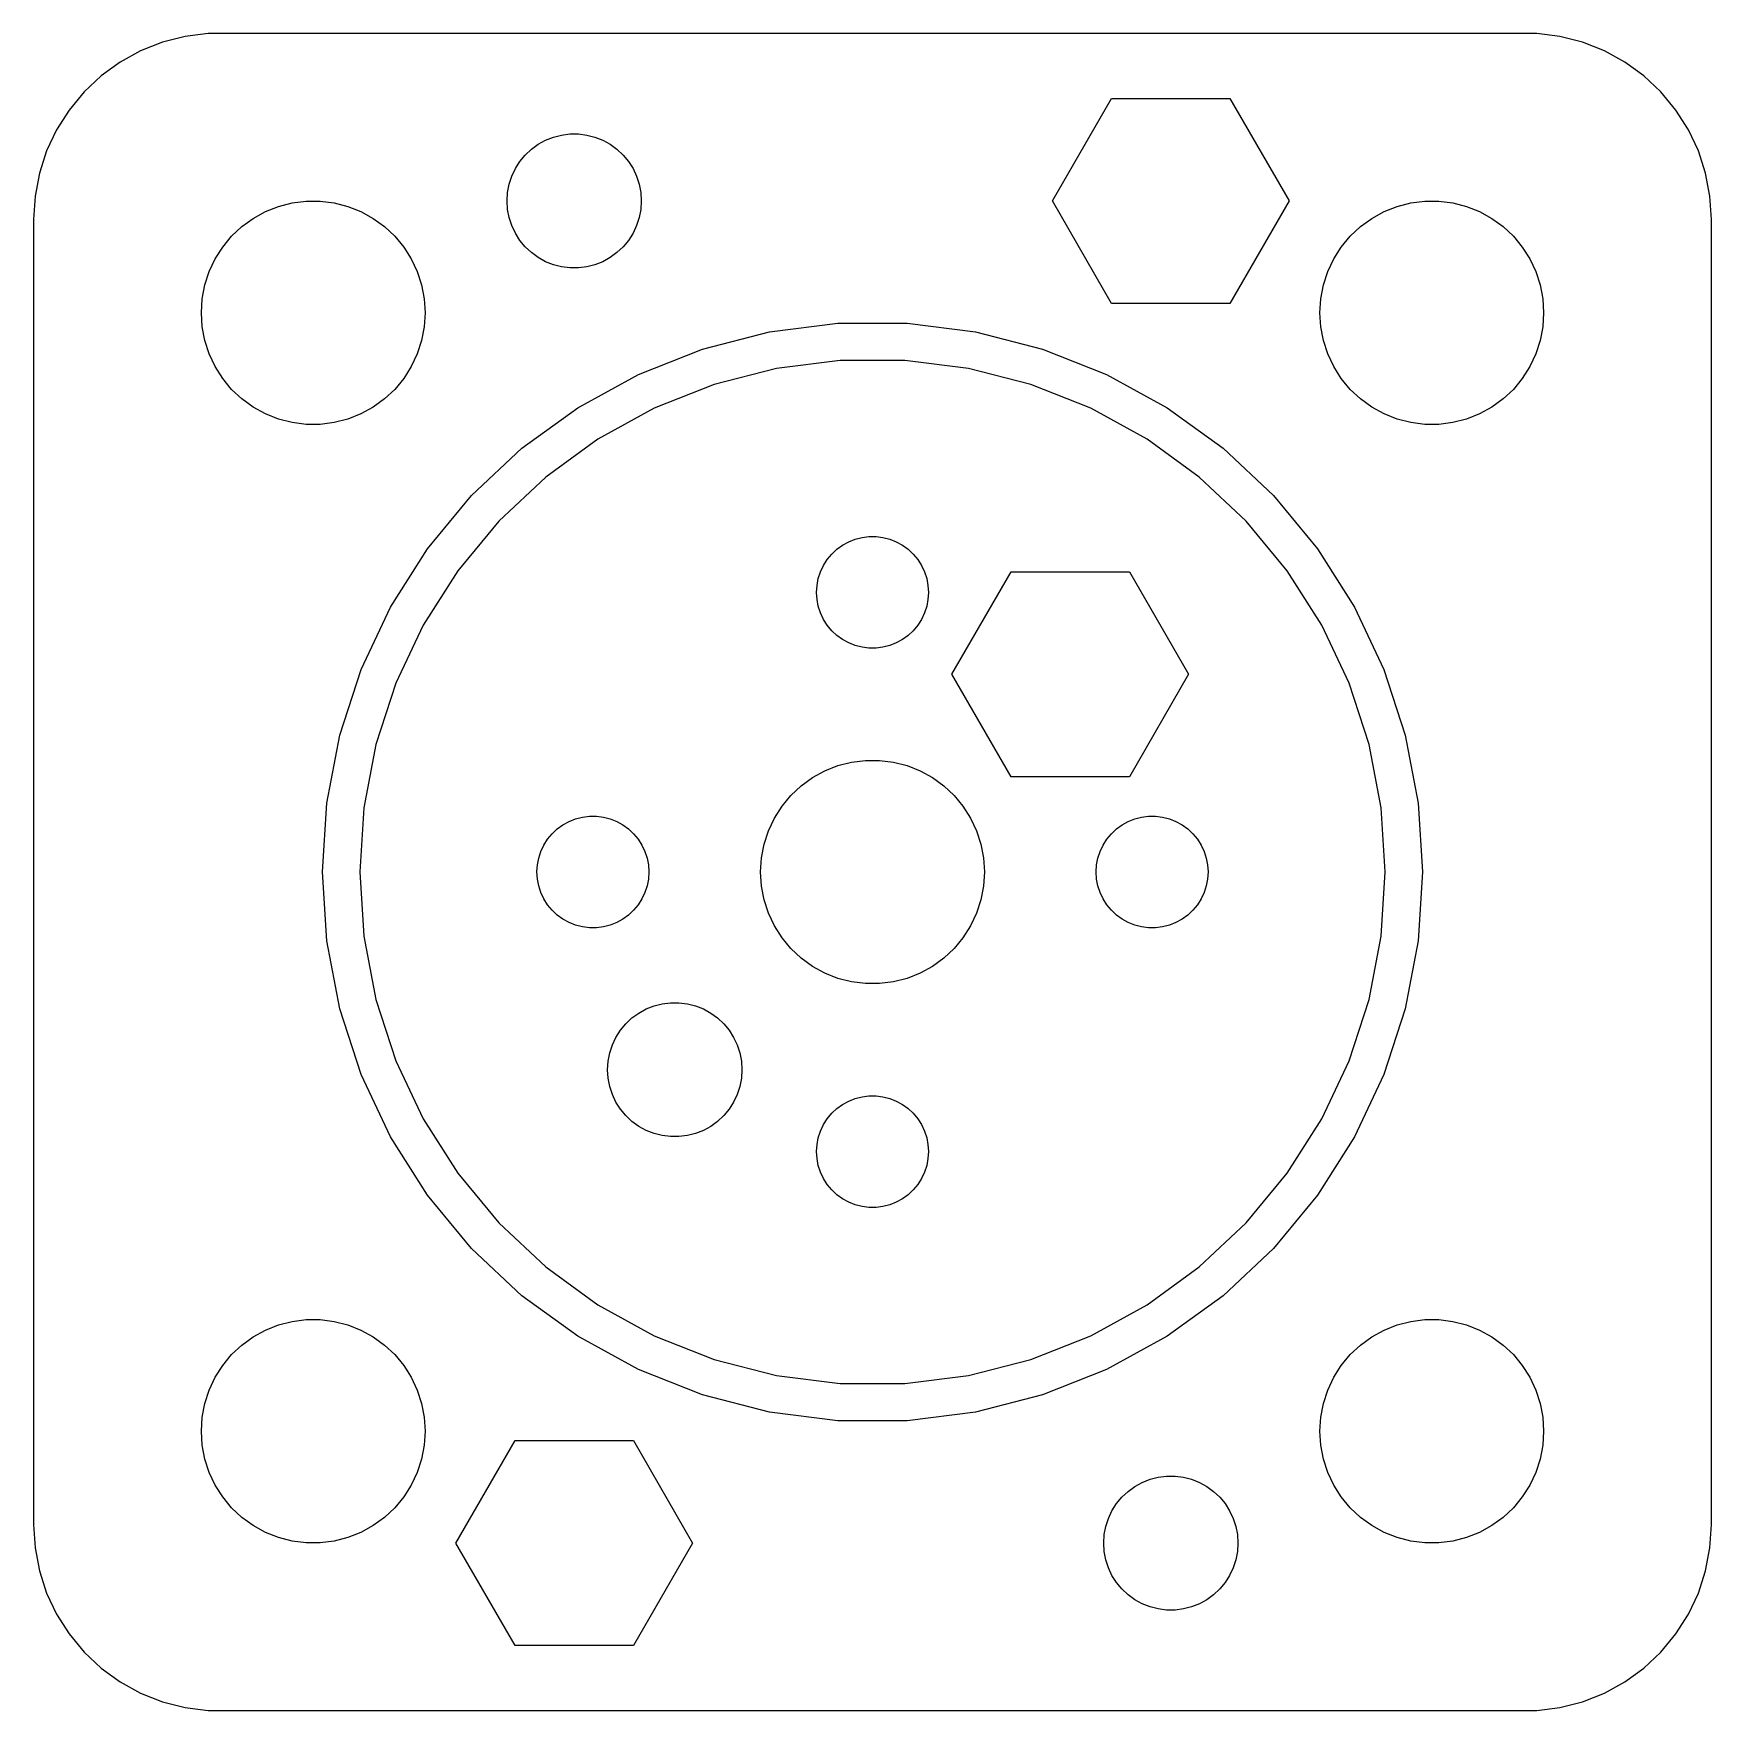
# Model space of a CAD drawing. Header units: metres. Extents: x -22.5 to 72.5, y 85.5 to 184.5.
# Drawn here: x 27.5 to 72.5, y 85.51 to 130.49 of the extents above; entities that cross this region are included whole.
import ezdxf

# ---------------------------------------------------------------- set-up
doc = ezdxf.new("R2010")
doc.units = ezdxf.units.M

msp = doc.modelspace()

# ---------------------------------------------------------------- linework, layer by layer
for p, q in [((30.9549, 130.255), (30.3711, 130.024)), ((31.5631, 130.411), (30.9549, 130.255)), ((32.186, 130.49), (31.5631, 130.411)), ((67.8139, 130.49), (32.186, 130.49)), ((68.4369, 130.411), (67.8139, 130.49)), ((69.0451, 130.255), (68.4369, 130.411)), ((69.6289, 130.024), (69.0451, 130.255)), ((29.8209, 129.722), (29.3129, 129.353)), ((30.3711, 130.024), (29.8209, 129.722)), ((70.1791, 129.722), (69.6289, 130.024)), ((70.6871, 129.353), (70.1791, 129.722)), ((29.3129, 129.353), (28.8551, 128.923)), ((71.1448, 128.923), (70.6871, 129.353)), ((28.8551, 128.923), (28.4549, 128.439)), ((54.8265, 126), (56.4133, 128.748)), ((56.4133, 128.748), (59.5867, 128.748)), ((59.5867, 128.748), (61.1735, 126)), ((71.5451, 128.439), (71.1448, 128.923)), ((28.4549, 128.439), (28.1185, 127.909)), ((71.8815, 127.909), (71.5451, 128.439)), ((28.1185, 127.909), (27.8511, 127.341)), ((72.1489, 127.341), (71.8815, 127.909)), ((40.6879, 127.232), (40.8526, 127.387)), ((40.8526, 127.387), (41.0355, 127.52)), ((41.0355, 127.52), (41.2336, 127.629)), ((41.2336, 127.629), (41.4438, 127.712)), ((41.4438, 127.712), (41.6627, 127.768)), ((41.6627, 127.768), (41.887, 127.796)), ((41.887, 127.796), (42.113, 127.796)), ((42.113, 127.796), (42.3373, 127.768)), ((42.3373, 127.768), (42.5562, 127.712)), ((42.5562, 127.712), (42.7664, 127.629)), ((42.7664, 127.629), (42.9645, 127.52)), ((42.9645, 127.52), (43.1474, 127.387)), ((43.1474, 127.387), (43.3121, 127.232)), ((27.8511, 127.341), (27.6571, 126.743)), ((40.4226, 126.867), (40.5438, 127.058)), ((40.5438, 127.058), (40.6879, 127.232)), ((43.3121, 127.232), (43.4562, 127.058)), ((43.4562, 127.058), (43.5773, 126.867)), ((72.3429, 126.743), (72.1489, 127.341)), ((27.6571, 126.743), (27.5394, 126.127)), ((40.2565, 126.448), (40.3264, 126.663)), ((40.3264, 126.663), (40.4226, 126.867)), ((43.5773, 126.867), (43.6736, 126.663)), ((43.6736, 126.663), (43.7434, 126.448)), ((72.4606, 126.127), (72.3429, 126.743)), ((27.5394, 126.127), (27.5, 125.5)), ((40.2, 126), (40.2142, 126.226)), ((40.2142, 125.774), (40.2, 126)), ((40.2142, 126.226), (40.2565, 126.448)), ((43.7434, 126.448), (43.7858, 126.226)), ((43.7858, 126.226), (43.8, 126)), ((43.8, 126), (43.7858, 125.774)), ((56.4133, 123.252), (54.8265, 126)), ((61.1735, 126), (59.5867, 123.252)), ((72.5, 125.5), (72.4606, 126.127)), ((33.3925, 125.533), (33.7227, 125.714)), ((33.7227, 125.714), (34.0729, 125.853)), ((34.0729, 125.853), (34.4379, 125.947)), ((34.4379, 125.947), (34.8116, 125.994)), ((34.8116, 125.994), (35.1884, 125.994)), ((35.1884, 125.994), (35.5621, 125.947)), ((35.5621, 125.947), (35.927, 125.853)), ((35.927, 125.853), (36.2773, 125.714)), ((36.2773, 125.714), (36.6075, 125.533)), ((40.2565, 125.552), (40.2142, 125.774)), ((40.3264, 125.337), (40.2565, 125.552)), ((43.7434, 125.552), (43.6736, 125.337)), ((43.7858, 125.774), (43.7434, 125.552)), ((63.3925, 125.533), (63.7227, 125.714)), ((63.7227, 125.714), (64.073, 125.853)), ((64.073, 125.853), (64.4379, 125.947)), ((64.4379, 125.947), (64.8116, 125.994)), ((64.8116, 125.994), (65.1884, 125.994)), ((65.1884, 125.994), (65.5621, 125.947)), ((65.5621, 125.947), (65.927, 125.853)), ((65.927, 125.853), (66.2773, 125.714)), ((66.2773, 125.714), (66.6075, 125.533)), ((27.5, 125.5), (27.5, 90.5)), ((32.8131, 125.054), (33.0877, 125.312)), ((33.0877, 125.312), (33.3925, 125.533)), ((36.6075, 125.533), (36.9123, 125.312)), ((36.9123, 125.312), (37.1869, 125.054)), ((40.4226, 125.133), (40.3264, 125.337)), ((40.5438, 124.942), (40.4226, 125.133)), ((43.5773, 125.133), (43.4562, 124.942)), ((43.6736, 125.337), (43.5773, 125.133)), ((62.8131, 125.054), (63.0877, 125.312)), ((63.0877, 125.312), (63.3925, 125.533)), ((66.6075, 125.533), (66.9123, 125.312)), ((66.9123, 125.312), (67.1869, 125.054)), ((72.5, 90.5), (72.5, 125.5)), ((32.3711, 124.445), (32.5729, 124.763)), ((32.5729, 124.763), (32.8131, 125.054)), ((37.1869, 125.054), (37.427, 124.763)), ((37.427, 124.763), (37.6289, 124.445)), ((40.6879, 124.768), (40.5438, 124.942)), ((40.8526, 124.613), (40.6879, 124.768)), ((43.3121, 124.768), (43.1474, 124.613)), ((43.4562, 124.942), (43.3121, 124.768)), ((62.3711, 124.445), (62.5729, 124.763)), ((62.5729, 124.763), (62.8131, 125.054)), ((67.1869, 125.054), (67.427, 124.763)), ((67.427, 124.763), (67.6289, 124.445)), ((32.2107, 124.104), (32.3711, 124.445)), ((37.6289, 124.445), (37.7893, 124.104)), ((41.0355, 124.48), (40.8526, 124.613)), ((41.2336, 124.371), (41.0355, 124.48)), ((41.4438, 124.288), (41.2336, 124.371)), ((41.6627, 124.232), (41.4438, 124.288)), ((41.887, 124.204), (41.6627, 124.232)), ((42.113, 124.204), (41.887, 124.204)), ((42.3373, 124.232), (42.113, 124.204)), ((42.5562, 124.288), (42.3373, 124.232)), ((42.7664, 124.371), (42.5562, 124.288)), ((42.9645, 124.48), (42.7664, 124.371)), ((43.1474, 124.613), (42.9645, 124.48)), ((62.2107, 124.104), (62.3711, 124.445)), ((67.6289, 124.445), (67.7893, 124.104)), ((32.0942, 123.746), (32.2107, 124.104)), ((37.7893, 124.104), (37.9057, 123.746)), ((62.0942, 123.746), (62.2107, 124.104)), ((67.7893, 124.104), (67.9057, 123.746)), ((32, 123), (32.0237, 123.376)), ((32.0237, 123.376), (32.0942, 123.746)), ((37.9057, 123.746), (37.9763, 123.376)), ((37.9763, 123.376), (38, 123)), ((62, 123), (62.0237, 123.376)), ((62.0237, 123.376), (62.0942, 123.746)), ((67.9057, 123.746), (67.9763, 123.376)), ((67.9763, 123.376), (68, 123)), ((32.0237, 122.624), (32, 123)), ((38, 123), (37.9763, 122.624)), ((59.5867, 123.252), (56.4133, 123.252)), ((62.0237, 122.624), (62, 123)), ((68, 123), (67.9763, 122.624)), ((32.0942, 122.254), (32.0237, 122.624)), ((37.9763, 122.624), (37.9057, 122.254)), ((45.442, 122.028), (47.2361, 122.489)), ((47.2361, 122.489), (49.0738, 122.721)), ((49.0738, 122.721), (50.9261, 122.721)), ((50.9261, 122.721), (52.7639, 122.489)), ((52.7639, 122.489), (54.558, 122.028)), ((62.0942, 122.254), (62.0237, 122.624)), ((67.9763, 122.624), (67.9057, 122.254)), ((32.2107, 121.896), (32.0942, 122.254)), ((37.9057, 122.254), (37.7893, 121.896)), ((43.7198, 121.346), (45.442, 122.028)), ((54.558, 122.028), (56.2802, 121.346)), ((62.2107, 121.896), (62.0942, 122.254)), ((67.9057, 122.254), (67.7893, 121.896)), ((32.3711, 121.555), (32.2107, 121.896)), ((32.5729, 121.237), (32.3711, 121.555)), ((37.6289, 121.555), (37.427, 121.237)), ((37.7893, 121.896), (37.6289, 121.555)), ((47.4235, 121.506), (45.751, 121.077)), ((49.1366, 121.723), (47.4235, 121.506)), ((50.8634, 121.723), (49.1366, 121.723)), ((52.5765, 121.506), (50.8634, 121.723)), ((54.249, 121.077), (52.5765, 121.506)), ((62.3711, 121.555), (62.2107, 121.896)), ((62.5729, 121.237), (62.3711, 121.555)), ((67.6289, 121.555), (67.427, 121.237)), ((67.7893, 121.896), (67.6289, 121.555)), ((32.8131, 120.946), (32.5729, 121.237)), ((37.427, 121.237), (37.1869, 120.946)), ((42.0966, 120.454), (43.7198, 121.346)), ((45.751, 121.077), (44.1455, 120.441)), ((55.8545, 120.441), (54.249, 121.077)), ((56.2802, 121.346), (57.9034, 120.454)), ((62.8131, 120.946), (62.5729, 121.237)), ((67.427, 121.237), (67.1869, 120.946)), ((33.0877, 120.688), (32.8131, 120.946)), ((33.3925, 120.467), (33.0877, 120.688)), ((36.9123, 120.688), (36.6075, 120.467)), ((37.1869, 120.946), (36.9123, 120.688)), ((63.0877, 120.688), (62.8131, 120.946)), ((63.3925, 120.467), (63.0877, 120.688)), ((66.9123, 120.688), (66.6075, 120.467)), ((67.1869, 120.946), (66.9123, 120.688)), ((33.7227, 120.286), (33.3925, 120.467)), ((34.0729, 120.147), (33.7227, 120.286)), ((36.2773, 120.286), (35.927, 120.147)), ((36.6075, 120.467), (36.2773, 120.286)), ((40.598, 119.365), (42.0966, 120.454)), ((44.1455, 120.441), (42.6324, 119.609)), ((57.3676, 119.609), (55.8545, 120.441)), ((57.9034, 120.454), (59.402, 119.365)), ((63.7227, 120.286), (63.3925, 120.467)), ((64.073, 120.147), (63.7227, 120.286)), ((66.2773, 120.286), (65.927, 120.147)), ((66.6075, 120.467), (66.2773, 120.286)), ((34.4379, 120.053), (34.0729, 120.147)), ((34.8116, 120.006), (34.4379, 120.053)), ((35.1884, 120.006), (34.8116, 120.006)), ((35.5621, 120.053), (35.1884, 120.006)), ((35.927, 120.147), (35.5621, 120.053)), ((64.4379, 120.053), (64.073, 120.147)), ((64.8116, 120.006), (64.4379, 120.053)), ((65.1884, 120.006), (64.8116, 120.006)), ((65.5621, 120.053), (65.1884, 120.006)), ((65.927, 120.147), (65.5621, 120.053)), ((39.2477, 118.097), (40.598, 119.365)), ((42.6324, 119.609), (41.2354, 118.595)), ((58.7646, 118.595), (57.3676, 119.609)), ((59.402, 119.365), (60.7523, 118.097)), ((41.2354, 118.595), (39.9767, 117.413)), ((60.0233, 117.413), (58.7646, 118.595)), ((38.067, 116.67), (39.2477, 118.097)), ((60.7523, 118.097), (61.933, 116.67)), ((39.9767, 117.413), (38.876, 116.082)), ((61.124, 116.082), (60.0233, 117.413)), ((37.0745, 115.106), (38.067, 116.67)), ((48.9065, 116.527), (49.0439, 116.656)), ((49.0439, 116.656), (49.1963, 116.766)), ((49.1963, 116.766), (49.3613, 116.857)), ((49.3613, 116.857), (49.5365, 116.927)), ((49.5365, 116.927), (49.7189, 116.973)), ((49.7189, 116.973), (49.9058, 116.997)), ((49.9058, 116.997), (50.0942, 116.997)), ((50.0942, 116.997), (50.2811, 116.973)), ((50.2811, 116.973), (50.4635, 116.927)), ((50.4635, 116.927), (50.6387, 116.857)), ((50.6387, 116.857), (50.8037, 116.766)), ((50.8037, 116.766), (50.9561, 116.656)), ((50.9561, 116.656), (51.0934, 116.527)), ((61.933, 116.67), (62.9255, 115.106)), ((48.6053, 116.052), (48.6855, 116.223)), ((48.6855, 116.223), (48.7865, 116.382)), ((48.7865, 116.382), (48.9065, 116.527)), ((51.0934, 116.527), (51.2135, 116.382)), ((51.2135, 116.382), (51.3145, 116.223)), ((51.3145, 116.223), (51.3947, 116.052)), ((38.876, 116.082), (37.9508, 114.624)), ((48.5, 115.5), (48.5118, 115.688)), ((48.5118, 115.688), (48.5471, 115.873)), ((48.5471, 115.873), (48.6053, 116.052)), ((51.3947, 116.052), (51.4529, 115.873)), ((51.4529, 115.873), (51.4882, 115.688)), ((51.4882, 115.688), (51.5, 115.5)), ((52.1295, 113.303), (53.7162, 116.051)), ((53.7162, 116.051), (56.8897, 116.051)), ((56.8897, 116.051), (58.4765, 113.303)), ((62.0492, 114.624), (61.124, 116.082)), ((48.5118, 115.312), (48.5, 115.5)), ((48.5471, 115.127), (48.5118, 115.312)), ((51.4882, 115.312), (51.4529, 115.127)), ((51.5, 115.5), (51.4882, 115.312)), ((36.2858, 113.43), (37.0745, 115.106)), ((48.6053, 114.948), (48.5471, 115.127)), ((48.6855, 114.777), (48.6053, 114.948)), ((48.7865, 114.618), (48.6855, 114.777)), ((51.3145, 114.777), (51.2135, 114.618)), ((51.3947, 114.948), (51.3145, 114.777)), ((51.4529, 115.127), (51.3947, 114.948)), ((62.9255, 115.106), (63.7142, 113.43)), ((37.9508, 114.624), (37.2156, 113.062)), ((48.9065, 114.473), (48.7865, 114.618)), ((49.0439, 114.344), (48.9065, 114.473)), ((49.1963, 114.234), (49.0439, 114.344)), ((50.9561, 114.344), (50.8037, 114.234)), ((51.0934, 114.473), (50.9561, 114.344)), ((51.2135, 114.618), (51.0934, 114.473)), ((62.7844, 113.062), (62.0492, 114.624)), ((49.3613, 114.143), (49.1963, 114.234)), ((49.5365, 114.073), (49.3613, 114.143)), ((49.7189, 114.027), (49.5365, 114.073)), ((49.9058, 114.003), (49.7189, 114.027)), ((50.0942, 114.003), (49.9058, 114.003)), ((50.2811, 114.027), (50.0942, 114.003)), ((50.4635, 114.073), (50.2811, 114.027)), ((50.6387, 114.143), (50.4635, 114.073)), ((50.8037, 114.234), (50.6387, 114.143)), ((35.7134, 111.668), (36.2858, 113.43)), ((63.7142, 113.43), (64.2866, 111.668)), ((37.2156, 113.062), (36.682, 111.419)), ((53.7162, 110.555), (52.1295, 113.303)), ((58.4765, 113.303), (56.8897, 110.555)), ((63.318, 111.419), (62.7844, 113.062)), ((35.3663, 109.849), (35.7134, 111.668)), ((64.2866, 111.668), (64.6337, 109.849)), ((36.682, 111.419), (36.3584, 109.723)), ((63.6416, 109.723), (63.318, 111.419)), ((48.3925, 110.533), (48.7227, 110.714)), ((48.7227, 110.714), (49.0729, 110.853)), ((49.0729, 110.853), (49.4379, 110.947)), ((49.4379, 110.947), (49.8116, 110.994)), ((49.8116, 110.994), (50.1884, 110.994)), ((50.1884, 110.994), (50.5621, 110.947)), ((50.5621, 110.947), (50.927, 110.853)), ((50.927, 110.853), (51.2773, 110.714)), ((51.2773, 110.714), (51.6075, 110.533)), ((47.8131, 110.054), (48.0877, 110.312)), ((48.0877, 110.312), (48.3925, 110.533)), ((51.6075, 110.533), (51.9123, 110.312)), ((51.9123, 110.312), (52.1869, 110.054)), ((56.8897, 110.555), (53.7162, 110.555)), ((35.25, 108), (35.3663, 109.849)), ((47.5729, 109.763), (47.8131, 110.054)), ((52.1869, 110.054), (52.427, 109.763)), ((64.6337, 109.849), (64.75, 108)), ((36.3584, 109.723), (36.25, 108)), ((41.6963, 109.266), (41.8613, 109.357)), ((41.8613, 109.357), (42.0365, 109.427)), ((42.0365, 109.427), (42.2189, 109.473)), ((42.2189, 109.473), (42.4058, 109.497)), ((42.4058, 109.497), (42.5942, 109.497)), ((42.5942, 109.497), (42.7811, 109.473)), ((42.7811, 109.473), (42.9635, 109.427)), ((42.9635, 109.427), (43.1387, 109.357)), ((43.1387, 109.357), (43.3037, 109.266)), ((47.2107, 109.104), (47.3711, 109.445)), ((47.3711, 109.445), (47.5729, 109.763)), ((52.427, 109.763), (52.6289, 109.445)), ((52.6289, 109.445), (52.7893, 109.104)), ((56.6963, 109.266), (56.8613, 109.357)), ((56.8613, 109.357), (57.0365, 109.427)), ((57.0365, 109.427), (57.2189, 109.473)), ((57.2189, 109.473), (57.4058, 109.497)), ((57.4058, 109.497), (57.5942, 109.497)), ((57.5942, 109.497), (57.7811, 109.473)), ((57.7811, 109.473), (57.9635, 109.427)), ((57.9635, 109.427), (58.1387, 109.357)), ((58.1387, 109.357), (58.3037, 109.266)), ((63.75, 108), (63.6416, 109.723)), ((41.2865, 108.882), (41.4065, 109.027)), ((41.4065, 109.027), (41.5439, 109.156)), ((41.5439, 109.156), (41.6963, 109.266)), ((43.3037, 109.266), (43.4561, 109.156)), ((43.4561, 109.156), (43.5934, 109.027)), ((43.5934, 109.027), (43.7135, 108.882)), ((47.0942, 108.746), (47.2107, 109.104)), ((52.7893, 109.104), (52.9057, 108.746)), ((56.2865, 108.882), (56.4065, 109.027)), ((56.4065, 109.027), (56.5439, 109.156)), ((56.5439, 109.156), (56.6963, 109.266)), ((58.3037, 109.266), (58.4561, 109.156)), ((58.4561, 109.156), (58.5934, 109.027)), ((58.5934, 109.027), (58.7135, 108.882)), ((41.0471, 108.373), (41.1053, 108.552)), ((41.1053, 108.552), (41.1855, 108.723)), ((41.1855, 108.723), (41.2865, 108.882)), ((43.7135, 108.882), (43.8145, 108.723)), ((43.8145, 108.723), (43.8947, 108.552)), ((43.8947, 108.552), (43.9529, 108.373)), ((47.0237, 108.376), (47.0942, 108.746)), ((52.9057, 108.746), (52.9763, 108.376)), ((56.0471, 108.373), (56.1053, 108.552)), ((56.1053, 108.552), (56.1855, 108.723)), ((56.1855, 108.723), (56.2865, 108.882)), ((58.7135, 108.882), (58.8145, 108.723)), ((58.8145, 108.723), (58.8947, 108.552)), ((58.8947, 108.552), (58.9529, 108.373)), ((35.3663, 106.151), (35.25, 108)), ((36.25, 108), (36.3584, 106.277)), ((41, 108), (41.0118, 108.188)), ((41.0118, 107.812), (41, 108)), ((41.0118, 108.188), (41.0471, 108.373)), ((43.9529, 108.373), (43.9882, 108.188)), ((43.9882, 108.188), (44, 108)), ((44, 108), (43.9882, 107.812)), ((47, 108), (47.0237, 108.376)), ((47.0237, 107.624), (47, 108)), ((52.9763, 108.376), (53, 108)), ((53, 108), (52.9763, 107.624)), ((56, 108), (56.0118, 108.188)), ((56.0118, 107.812), (56, 108)), ((56.0118, 108.188), (56.0471, 108.373)), ((58.9529, 108.373), (58.9882, 108.188)), ((58.9882, 108.188), (59, 108)), ((59, 108), (58.9882, 107.812)), ((63.6416, 106.277), (63.75, 108)), ((64.75, 108), (64.6337, 106.151)), ((41.0471, 107.627), (41.0118, 107.812)), ((41.1053, 107.448), (41.0471, 107.627)), ((43.9529, 107.627), (43.8947, 107.448)), ((43.9882, 107.812), (43.9529, 107.627)), ((47.0942, 107.254), (47.0237, 107.624)), ((52.9763, 107.624), (52.9057, 107.254)), ((56.0471, 107.627), (56.0118, 107.812)), ((56.1053, 107.448), (56.0471, 107.627)), ((58.9529, 107.627), (58.8947, 107.448)), ((58.9882, 107.812), (58.9529, 107.627)), ((41.1855, 107.277), (41.1053, 107.448)), ((41.2865, 107.118), (41.1855, 107.277)), ((41.4065, 106.973), (41.2865, 107.118)), ((43.7135, 107.118), (43.5934, 106.973)), ((43.8145, 107.277), (43.7135, 107.118)), ((43.8947, 107.448), (43.8145, 107.277)), ((47.2107, 106.896), (47.0942, 107.254)), ((52.9057, 107.254), (52.7893, 106.896)), ((56.1855, 107.277), (56.1053, 107.448)), ((56.2865, 107.118), (56.1855, 107.277)), ((56.4065, 106.973), (56.2865, 107.118)), ((58.7135, 107.118), (58.5934, 106.973)), ((58.8145, 107.277), (58.7135, 107.118)), ((58.8947, 107.448), (58.8145, 107.277)), ((41.5439, 106.844), (41.4065, 106.973)), ((41.6963, 106.734), (41.5439, 106.844)), ((41.8613, 106.643), (41.6963, 106.734)), ((43.3037, 106.734), (43.1387, 106.643)), ((43.4561, 106.844), (43.3037, 106.734)), ((43.5934, 106.973), (43.4561, 106.844)), ((47.3711, 106.555), (47.2107, 106.896)), ((52.7893, 106.896), (52.6289, 106.555)), ((56.5439, 106.844), (56.4065, 106.973)), ((56.6963, 106.734), (56.5439, 106.844)), ((56.8613, 106.643), (56.6963, 106.734)), ((58.3037, 106.734), (58.1387, 106.643)), ((58.4561, 106.844), (58.3037, 106.734)), ((58.5934, 106.973), (58.4561, 106.844)), ((36.3584, 106.277), (36.682, 104.581)), ((42.0365, 106.573), (41.8613, 106.643)), ((42.2189, 106.527), (42.0365, 106.573)), ((42.4058, 106.503), (42.2189, 106.527)), ((42.5942, 106.503), (42.4058, 106.503)), ((42.7811, 106.527), (42.5942, 106.503)), ((42.9635, 106.573), (42.7811, 106.527)), ((43.1387, 106.643), (42.9635, 106.573)), ((47.5729, 106.237), (47.3711, 106.555)), ((47.8131, 105.946), (47.5729, 106.237)), ((52.427, 106.237), (52.1869, 105.946)), ((52.6289, 106.555), (52.427, 106.237)), ((57.0365, 106.573), (56.8613, 106.643)), ((57.2189, 106.527), (57.0365, 106.573)), ((57.4058, 106.503), (57.2189, 106.527)), ((57.5942, 106.503), (57.4058, 106.503)), ((57.7811, 106.527), (57.5942, 106.503)), ((57.9635, 106.573), (57.7811, 106.527)), ((58.1387, 106.643), (57.9635, 106.573)), ((63.318, 104.581), (63.6416, 106.277)), ((35.7134, 104.332), (35.3663, 106.151)), ((48.0877, 105.688), (47.8131, 105.946)), ((52.1869, 105.946), (51.9123, 105.688)), ((64.6337, 106.151), (64.2866, 104.332)), ((48.3925, 105.467), (48.0877, 105.688)), ((48.7227, 105.286), (48.3925, 105.467)), ((51.6075, 105.467), (51.2773, 105.286)), ((51.9123, 105.688), (51.6075, 105.467)), ((49.0729, 105.147), (48.7227, 105.286)), ((49.4379, 105.053), (49.0729, 105.147)), ((49.8116, 105.006), (49.4379, 105.053)), ((50.1884, 105.006), (49.8116, 105.006)), ((50.5621, 105.053), (50.1884, 105.006)), ((50.927, 105.147), (50.5621, 105.053)), ((51.2773, 105.286), (50.927, 105.147)), ((36.682, 104.581), (37.2156, 102.938)), ((43.9306, 104.326), (44.1408, 104.409)), ((44.1408, 104.409), (44.3597, 104.465)), ((44.3597, 104.465), (44.584, 104.493)), ((44.584, 104.493), (44.81, 104.493)), ((44.81, 104.493), (45.0343, 104.465)), ((45.0343, 104.465), (45.2532, 104.409)), ((45.2532, 104.409), (45.4634, 104.326)), ((62.7844, 102.938), (63.318, 104.581)), ((36.2858, 102.57), (35.7134, 104.332)), ((43.3849, 103.929), (43.5496, 104.084)), ((43.5496, 104.084), (43.7325, 104.217)), ((43.7325, 104.217), (43.9306, 104.326)), ((45.4634, 104.326), (45.6615, 104.217)), ((45.6615, 104.217), (45.8444, 104.084)), ((45.8444, 104.084), (46.0091, 103.929)), ((64.2866, 104.332), (63.7142, 102.57)), ((43.0234, 103.36), (43.1196, 103.564)), ((43.1196, 103.564), (43.2408, 103.755)), ((43.2408, 103.755), (43.3849, 103.929)), ((46.0091, 103.929), (46.1532, 103.755)), ((46.1532, 103.755), (46.2744, 103.564)), ((46.2744, 103.564), (46.3706, 103.36)), ((42.9112, 102.923), (42.9536, 103.145)), ((42.9536, 103.145), (43.0234, 103.36)), ((46.3706, 103.36), (46.4404, 103.145)), ((46.4404, 103.145), (46.4828, 102.923)), ((37.2156, 102.938), (37.9508, 101.376)), ((42.897, 102.697), (42.9112, 102.923)), ((42.9112, 102.471), (42.897, 102.697)), ((46.4828, 102.923), (46.497, 102.697)), ((46.497, 102.697), (46.4828, 102.471)), ((62.0492, 101.376), (62.7844, 102.938)), ((37.0745, 100.894), (36.2858, 102.57)), ((42.9536, 102.249), (42.9112, 102.471)), ((43.0234, 102.034), (42.9536, 102.249)), ((46.4404, 102.249), (46.3706, 102.034)), ((46.4828, 102.471), (46.4404, 102.249)), ((63.7142, 102.57), (62.9255, 100.894)), ((43.1196, 101.83), (43.0234, 102.034)), ((43.2408, 101.639), (43.1196, 101.83)), ((46.2744, 101.83), (46.1532, 101.639)), ((46.3706, 102.034), (46.2744, 101.83)), ((49.0439, 101.656), (49.1963, 101.766)), ((49.1963, 101.766), (49.3613, 101.857)), ((49.3613, 101.857), (49.5365, 101.927)), ((49.5365, 101.927), (49.7189, 101.973)), ((49.7189, 101.973), (49.9058, 101.997)), ((49.9058, 101.997), (50.0942, 101.997)), ((50.0942, 101.997), (50.2811, 101.973)), ((50.2811, 101.973), (50.4635, 101.927)), ((50.4635, 101.927), (50.6387, 101.857)), ((50.6387, 101.857), (50.8037, 101.766)), ((50.8037, 101.766), (50.9561, 101.656)), ((37.9508, 101.376), (38.876, 99.918)), ((43.3849, 101.465), (43.2408, 101.639)), ((43.5496, 101.31), (43.3849, 101.465)), ((43.7325, 101.177), (43.5496, 101.31)), ((45.8444, 101.31), (45.6615, 101.177)), ((46.0091, 101.465), (45.8444, 101.31)), ((46.1532, 101.639), (46.0091, 101.465)), ((48.6855, 101.223), (48.7865, 101.382)), ((48.7865, 101.382), (48.9065, 101.527)), ((48.9065, 101.527), (49.0439, 101.656)), ((50.9561, 101.656), (51.0934, 101.527)), ((51.0934, 101.527), (51.2135, 101.382)), ((51.2135, 101.382), (51.3145, 101.223)), ((61.124, 99.918), (62.0492, 101.376)), ((38.067, 99.3302), (37.0745, 100.894)), ((43.9306, 101.068), (43.7325, 101.177)), ((44.1408, 100.985), (43.9306, 101.068)), ((44.3597, 100.929), (44.1408, 100.985)), ((44.584, 100.901), (44.3597, 100.929)), ((44.81, 100.901), (44.584, 100.901)), ((45.0343, 100.929), (44.81, 100.901)), ((45.2532, 100.985), (45.0343, 100.929)), ((45.4634, 101.068), (45.2532, 100.985)), ((45.6615, 101.177), (45.4634, 101.068)), ((48.5118, 100.688), (48.5471, 100.873)), ((48.5471, 100.873), (48.6053, 101.052)), ((48.6053, 101.052), (48.6855, 101.223)), ((51.3145, 101.223), (51.3947, 101.052)), ((51.3947, 101.052), (51.4529, 100.873)), ((51.4529, 100.873), (51.4882, 100.688)), ((62.9255, 100.894), (61.933, 99.3302)), ((48.5, 100.5), (48.5118, 100.688)), ((48.5118, 100.312), (48.5, 100.5)), ((51.4882, 100.688), (51.5, 100.5)), ((51.5, 100.5), (51.4882, 100.312)), ((38.876, 99.918), (39.9767, 98.5875)), ((48.5471, 100.127), (48.5118, 100.312)), ((48.6053, 99.9478), (48.5471, 100.127)), ((48.6855, 99.7774), (48.6053, 99.9478)), ((51.3947, 99.9478), (51.3145, 99.7774)), ((51.4529, 100.127), (51.3947, 99.9478)), ((51.4882, 100.312), (51.4529, 100.127)), ((60.0233, 98.5875), (61.124, 99.918)), ((48.7865, 99.6183), (48.6855, 99.7774)), ((48.9065, 99.4732), (48.7865, 99.6183)), ((49.0439, 99.3442), (48.9065, 99.4732)), ((51.0934, 99.4732), (50.9561, 99.3442)), ((51.2135, 99.6183), (51.0934, 99.4732)), ((51.3145, 99.7774), (51.2135, 99.6183)), ((39.2477, 97.9029), (38.067, 99.3302)), ((49.1963, 99.2335), (49.0439, 99.3442)), ((49.3613, 99.1428), (49.1963, 99.2335)), ((49.5365, 99.0734), (49.3613, 99.1428)), ((49.7189, 99.0266), (49.5365, 99.0734)), ((49.9058, 99.003), (49.7189, 99.0266)), ((50.0942, 99.003), (49.9058, 99.003)), ((50.2811, 99.0266), (50.0942, 99.003)), ((50.4635, 99.0734), (50.2811, 99.0266)), ((50.6387, 99.1428), (50.4635, 99.0734)), ((50.8037, 99.2335), (50.6387, 99.1428)), ((50.9561, 99.3442), (50.8037, 99.2335)), ((61.933, 99.3302), (60.7523, 97.9029)), ((39.9767, 98.5875), (41.2354, 97.4055)), ((58.7646, 97.4055), (60.0233, 98.5875)), ((40.598, 96.6349), (39.2477, 97.9029)), ((60.7523, 97.9029), (59.402, 96.6349)), ((41.2354, 97.4055), (42.6324, 96.3905)), ((57.3676, 96.3905), (58.7646, 97.4055)), ((42.0966, 95.5462), (40.598, 96.6349)), ((42.6324, 96.3905), (44.1455, 95.5586)), ((55.8545, 95.5586), (57.3676, 96.3905)), ((59.402, 96.6349), (57.9034, 95.5462)), ((33.7227, 95.7145), (34.0729, 95.8532)), ((34.0729, 95.8532), (34.4379, 95.9469)), ((34.4379, 95.9469), (34.8116, 95.9941)), ((34.8116, 95.9941), (35.1884, 95.9941)), ((35.1884, 95.9941), (35.5621, 95.9469)), ((35.5621, 95.9469), (35.927, 95.8532)), ((35.927, 95.8532), (36.2773, 95.7145)), ((63.7227, 95.7145), (64.073, 95.8532)), ((64.073, 95.8532), (64.4379, 95.9469)), ((64.4379, 95.9469), (64.8116, 95.9941)), ((64.8116, 95.9941), (65.1884, 95.9941)), ((65.1884, 95.9941), (65.5621, 95.9469)), ((65.5621, 95.9469), (65.927, 95.8532)), ((65.927, 95.8532), (66.2773, 95.7145)), ((33.0877, 95.3116), (33.3925, 95.533)), ((33.3925, 95.533), (33.7227, 95.7145)), ((36.2773, 95.7145), (36.6075, 95.533)), ((36.6075, 95.533), (36.9123, 95.3116)), ((43.7198, 94.6538), (42.0966, 95.5462)), ((44.1455, 95.5586), (45.751, 94.923)), ((54.249, 94.923), (55.8545, 95.5586)), ((57.9034, 95.5462), (56.2802, 94.6538)), ((63.0877, 95.3116), (63.3925, 95.533)), ((63.3925, 95.533), (63.7227, 95.7145)), ((66.2773, 95.7145), (66.6075, 95.533)), ((66.6075, 95.533), (66.9123, 95.3116)), ((32.5729, 94.7634), (32.8131, 95.0536)), ((32.8131, 95.0536), (33.0877, 95.3116)), ((36.9123, 95.3116), (37.1869, 95.0536)), ((37.1869, 95.0536), (37.427, 94.7634)), ((62.5729, 94.7634), (62.8131, 95.0536)), ((62.8131, 95.0536), (63.0877, 95.3116)), ((66.9123, 95.3116), (67.1869, 95.0536)), ((67.1869, 95.0536), (67.427, 94.7634)), ((32.3711, 94.4453), (32.5729, 94.7634)), ((37.427, 94.7634), (37.6289, 94.4453)), ((45.442, 93.9719), (43.7198, 94.6538)), ((45.751, 94.923), (47.4235, 94.4936)), ((52.5765, 94.4936), (54.249, 94.923)), ((56.2802, 94.6538), (54.558, 93.9719)), ((62.3711, 94.4453), (62.5729, 94.7634)), ((67.427, 94.7634), (67.6289, 94.4453)), ((32.0942, 93.7461), (32.2107, 94.1044)), ((32.2107, 94.1044), (32.3711, 94.4453)), ((37.6289, 94.4453), (37.7893, 94.1044)), ((37.7893, 94.1044), (37.9057, 93.7461)), ((47.4235, 94.4936), (49.1366, 94.2771)), ((49.1366, 94.2771), (50.8634, 94.2771)), ((50.8634, 94.2771), (52.5765, 94.4936)), ((62.0942, 93.7461), (62.2107, 94.1044)), ((62.2107, 94.1044), (62.3711, 94.4453)), ((67.6289, 94.4453), (67.7893, 94.1044)), ((67.7893, 94.1044), (67.9057, 93.7461)), ((32.0237, 93.376), (32.0942, 93.7461)), ((37.9057, 93.7461), (37.9763, 93.376)), ((47.2361, 93.5113), (45.442, 93.9719)), ((54.558, 93.9719), (52.7639, 93.5113)), ((62.0237, 93.376), (62.0942, 93.7461)), ((67.9057, 93.7461), (67.9763, 93.376)), ((32, 93), (32.0237, 93.376)), ((37.9763, 93.376), (38, 93)), ((49.0738, 93.2791), (47.2361, 93.5113)), ((50.9261, 93.2791), (49.0738, 93.2791)), ((52.7639, 93.5113), (50.9261, 93.2791)), ((62, 93), (62.0237, 93.376)), ((67.9763, 93.376), (68, 93)), ((32.0237, 92.624), (32, 93)), ((38, 93), (37.9763, 92.624)), ((38.8265, 90), (40.4133, 92.7483)), ((40.4133, 92.7483), (43.5867, 92.7483)), ((43.5867, 92.7483), (45.1735, 90)), ((62.0237, 92.624), (62, 93)), ((68, 93), (67.9763, 92.624)), ((32.0942, 92.2539), (32.0237, 92.624)), ((32.2107, 91.8956), (32.0942, 92.2539)), ((37.9057, 92.2539), (37.7893, 91.8956)), ((37.9763, 92.624), (37.9057, 92.2539)), ((62.0942, 92.2539), (62.0237, 92.624)), ((62.2107, 91.8956), (62.0942, 92.2539)), ((67.9057, 92.2539), (67.7893, 91.8956)), ((67.9763, 92.624), (67.9057, 92.2539)), ((32.3711, 91.5547), (32.2107, 91.8956)), ((37.7893, 91.8956), (37.6289, 91.5547)), ((62.3711, 91.5547), (62.2107, 91.8956)), ((67.7893, 91.8956), (67.6289, 91.5547)), ((32.5729, 91.2366), (32.3711, 91.5547)), ((37.6289, 91.5547), (37.427, 91.2366)), ((56.6879, 91.2322), (56.8526, 91.3869)), ((56.8526, 91.3869), (57.0355, 91.5198)), ((57.0355, 91.5198), (57.2336, 91.6287)), ((57.2336, 91.6287), (57.4438, 91.7119)), ((57.4438, 91.7119), (57.6627, 91.7681)), ((57.6627, 91.7681), (57.887, 91.7964)), ((57.887, 91.7964), (58.113, 91.7964)), ((58.113, 91.7964), (58.3373, 91.7681)), ((58.3373, 91.7681), (58.5562, 91.7119)), ((58.5562, 91.7119), (58.7664, 91.6287)), ((58.7664, 91.6287), (58.9645, 91.5198)), ((58.9645, 91.5198), (59.1474, 91.3869)), ((59.1474, 91.3869), (59.3121, 91.2322)), ((62.5729, 91.2366), (62.3711, 91.5547)), ((67.6289, 91.5547), (67.427, 91.2366)), ((32.8131, 90.9464), (32.5729, 91.2366)), ((33.0877, 90.6885), (32.8131, 90.9464)), ((37.1869, 90.9464), (36.9123, 90.6885)), ((37.427, 91.2366), (37.1869, 90.9464)), ((56.4226, 90.8672), (56.5438, 91.058)), ((56.5438, 91.058), (56.6879, 91.2322)), ((59.3121, 91.2322), (59.4562, 91.058)), ((59.4562, 91.058), (59.5773, 90.8672)), ((62.8131, 90.9464), (62.5729, 91.2366)), ((63.0877, 90.6885), (62.8131, 90.9464)), ((67.1869, 90.9464), (66.9123, 90.6885)), ((67.427, 91.2366), (67.1869, 90.9464)), ((27.5, 90.5), (27.5394, 89.8733)), ((33.3925, 90.467), (33.0877, 90.6885)), ((33.7227, 90.2855), (33.3925, 90.467)), ((36.6075, 90.467), (36.2773, 90.2855)), ((36.9123, 90.6885), (36.6075, 90.467)), ((56.2565, 90.4476), (56.3264, 90.6626)), ((56.3264, 90.6626), (56.4226, 90.8672)), ((59.5773, 90.8672), (59.6736, 90.6626)), ((59.6736, 90.6626), (59.7434, 90.4476)), ((63.3925, 90.467), (63.0877, 90.6885)), ((63.7227, 90.2855), (63.3925, 90.467)), ((66.6075, 90.467), (66.2773, 90.2855)), ((66.9123, 90.6885), (66.6075, 90.467)), ((72.4606, 89.8733), (72.5, 90.5)), ((34.0729, 90.1468), (33.7227, 90.2855)), ((34.4379, 90.0531), (34.0729, 90.1468)), ((34.8116, 90.0059), (34.4379, 90.0531)), ((35.1884, 90.0059), (34.8116, 90.0059)), ((35.5621, 90.0531), (35.1884, 90.0059)), ((35.927, 90.1468), (35.5621, 90.0531)), ((36.2773, 90.2855), (35.927, 90.1468)), ((40.4133, 87.2517), (38.8265, 90)), ((45.1735, 90), (43.5867, 87.2517)), ((56.2, 90), (56.2142, 90.2256)), ((56.2142, 89.7744), (56.2, 90)), ((56.2142, 90.2256), (56.2565, 90.4476)), ((59.7434, 90.4476), (59.7858, 90.2256)), ((59.7858, 90.2256), (59.8, 90)), ((59.8, 90), (59.7858, 89.7744)), ((64.073, 90.1468), (63.7227, 90.2855)), ((64.4379, 90.0531), (64.073, 90.1468)), ((64.8116, 90.0059), (64.4379, 90.0531)), ((65.1884, 90.0059), (64.8116, 90.0059)), ((65.5621, 90.0531), (65.1884, 90.0059)), ((65.927, 90.1468), (65.5621, 90.0531)), ((66.2773, 90.2855), (65.927, 90.1468)), ((27.5394, 89.8733), (27.6571, 89.2566)), ((56.2565, 89.5524), (56.2142, 89.7744)), ((56.3264, 89.3374), (56.2565, 89.5524)), ((59.7434, 89.5524), (59.6736, 89.3374)), ((59.7858, 89.7744), (59.7434, 89.5524)), ((72.3429, 89.2566), (72.4606, 89.8733)), ((27.6571, 89.2566), (27.8511, 88.6594)), ((56.4226, 89.1328), (56.3264, 89.3374)), ((56.5438, 88.942), (56.4226, 89.1328)), ((59.5773, 89.1328), (59.4562, 88.942)), ((59.6736, 89.3374), (59.5773, 89.1328)), ((72.1489, 88.6594), (72.3429, 89.2566)), ((27.8511, 88.6594), (28.1185, 88.0912)), ((56.6879, 88.7678), (56.5438, 88.942)), ((56.8526, 88.6131), (56.6879, 88.7678)), ((59.3121, 88.7678), (59.1474, 88.6131)), ((59.4562, 88.942), (59.3121, 88.7678)), ((71.8815, 88.0912), (72.1489, 88.6594)), ((57.0355, 88.4802), (56.8526, 88.6131)), ((57.2336, 88.3713), (57.0355, 88.4802)), ((57.4438, 88.2881), (57.2336, 88.3713)), ((57.6627, 88.2319), (57.4438, 88.2881)), ((57.887, 88.2036), (57.6627, 88.2319)), ((58.113, 88.2036), (57.887, 88.2036)), ((58.3373, 88.2319), (58.113, 88.2036)), ((58.5562, 88.2881), (58.3373, 88.2319)), ((58.7664, 88.3713), (58.5562, 88.2881)), ((58.9645, 88.4802), (58.7664, 88.3713)), ((59.1474, 88.6131), (58.9645, 88.4802)), ((28.1185, 88.0912), (28.4549, 87.5611)), ((71.5451, 87.5611), (71.8815, 88.0912)), ((28.4549, 87.5611), (28.8551, 87.0773)), ((71.1448, 87.0773), (71.5451, 87.5611)), ((28.8551, 87.0773), (29.3129, 86.6474)), ((43.5867, 87.2517), (40.4133, 87.2517)), ((70.6871, 86.6474), (71.1448, 87.0773)), ((29.3129, 86.6474), (29.8209, 86.2784)), ((70.1791, 86.2784), (70.6871, 86.6474)), ((29.8209, 86.2784), (30.3711, 85.9759)), ((30.3711, 85.9759), (30.9549, 85.7447)), ((69.0451, 85.7447), (69.6289, 85.9759)), ((69.6289, 85.9759), (70.1791, 86.2784)), ((30.9549, 85.7447), (31.5631, 85.5886)), ((31.5631, 85.5886), (32.186, 85.5099)), ((32.186, 85.5099), (67.8139, 85.5099)), ((67.8139, 85.5099), (68.4369, 85.5886)), ((68.4369, 85.5886), (69.0451, 85.7447))]:
    msp.add_line(p, q)

doc.saveas('drawing.dxf')
